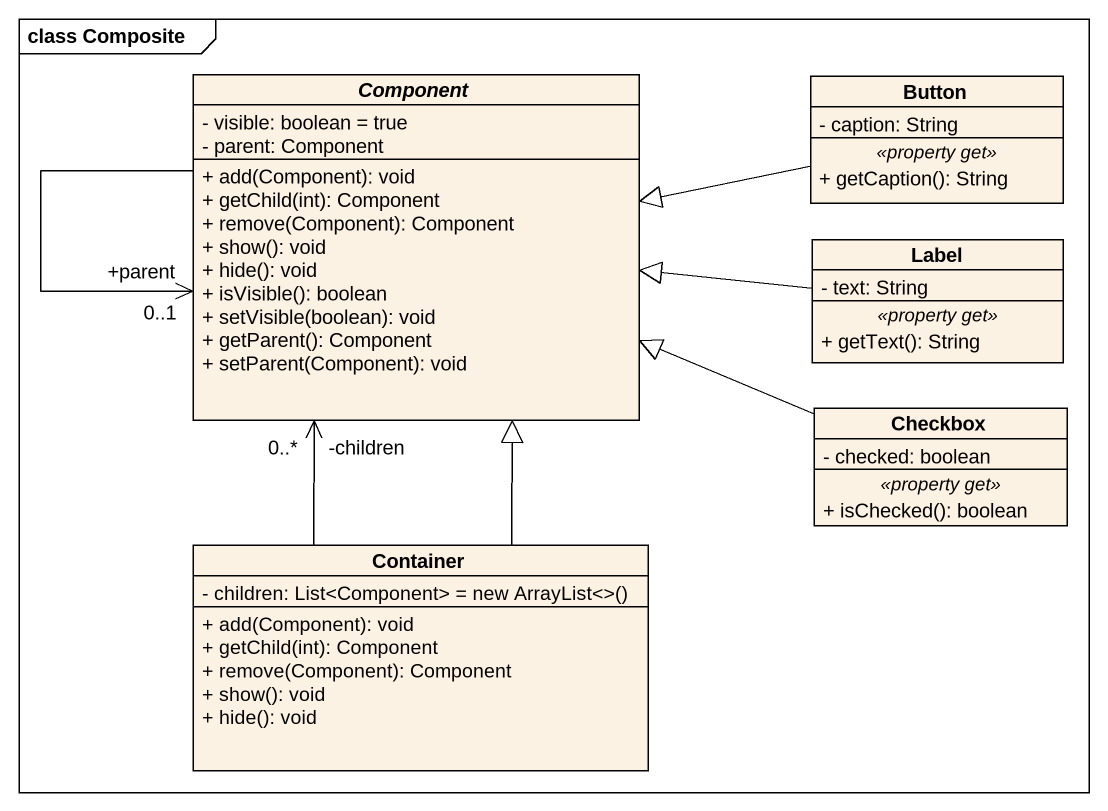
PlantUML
@startuml
mainframe class Composite
hide circle
hide empty members
skinparam classAttributeIconSize 0
abstract class "Component" as Component_ {
  - visible: boolean = true
  - parent: Component
  + add(Component): void
  + getChild(int): Component
  + remove(Component): Component
  + show(): void
  + hide(): void
  + isVisible(): boolean
  + setVisible(boolean): void
  + getParent(): Component
  + setParent(Component): void
}
class Button {
  - caption: String
  .. <<property get>> ..
  + getCaption(): String
}
class "Label" as Label_ {
  - text: String
  .. <<property get>> ..
  + getText(): String
}
class Checkbox {
  - checked: boolean
  .. <<property get>> ..
  + isChecked(): boolean
}
class Container {
  {field} - children: List<Component> = new ArrayList<>()
  + add(Component): void
  + getChild(int): Component
  + remove(Component): Component
  + show(): void
  + hide(): void
}
Component_ --> "+parent\n0..1" Component_
Button -left-|> Component_
Label_ -left-|> Component_
Checkbox -left-|> Component_
Container -up-|> Component_
Container -up-> "-children\n0..*" Component_
@enduml
